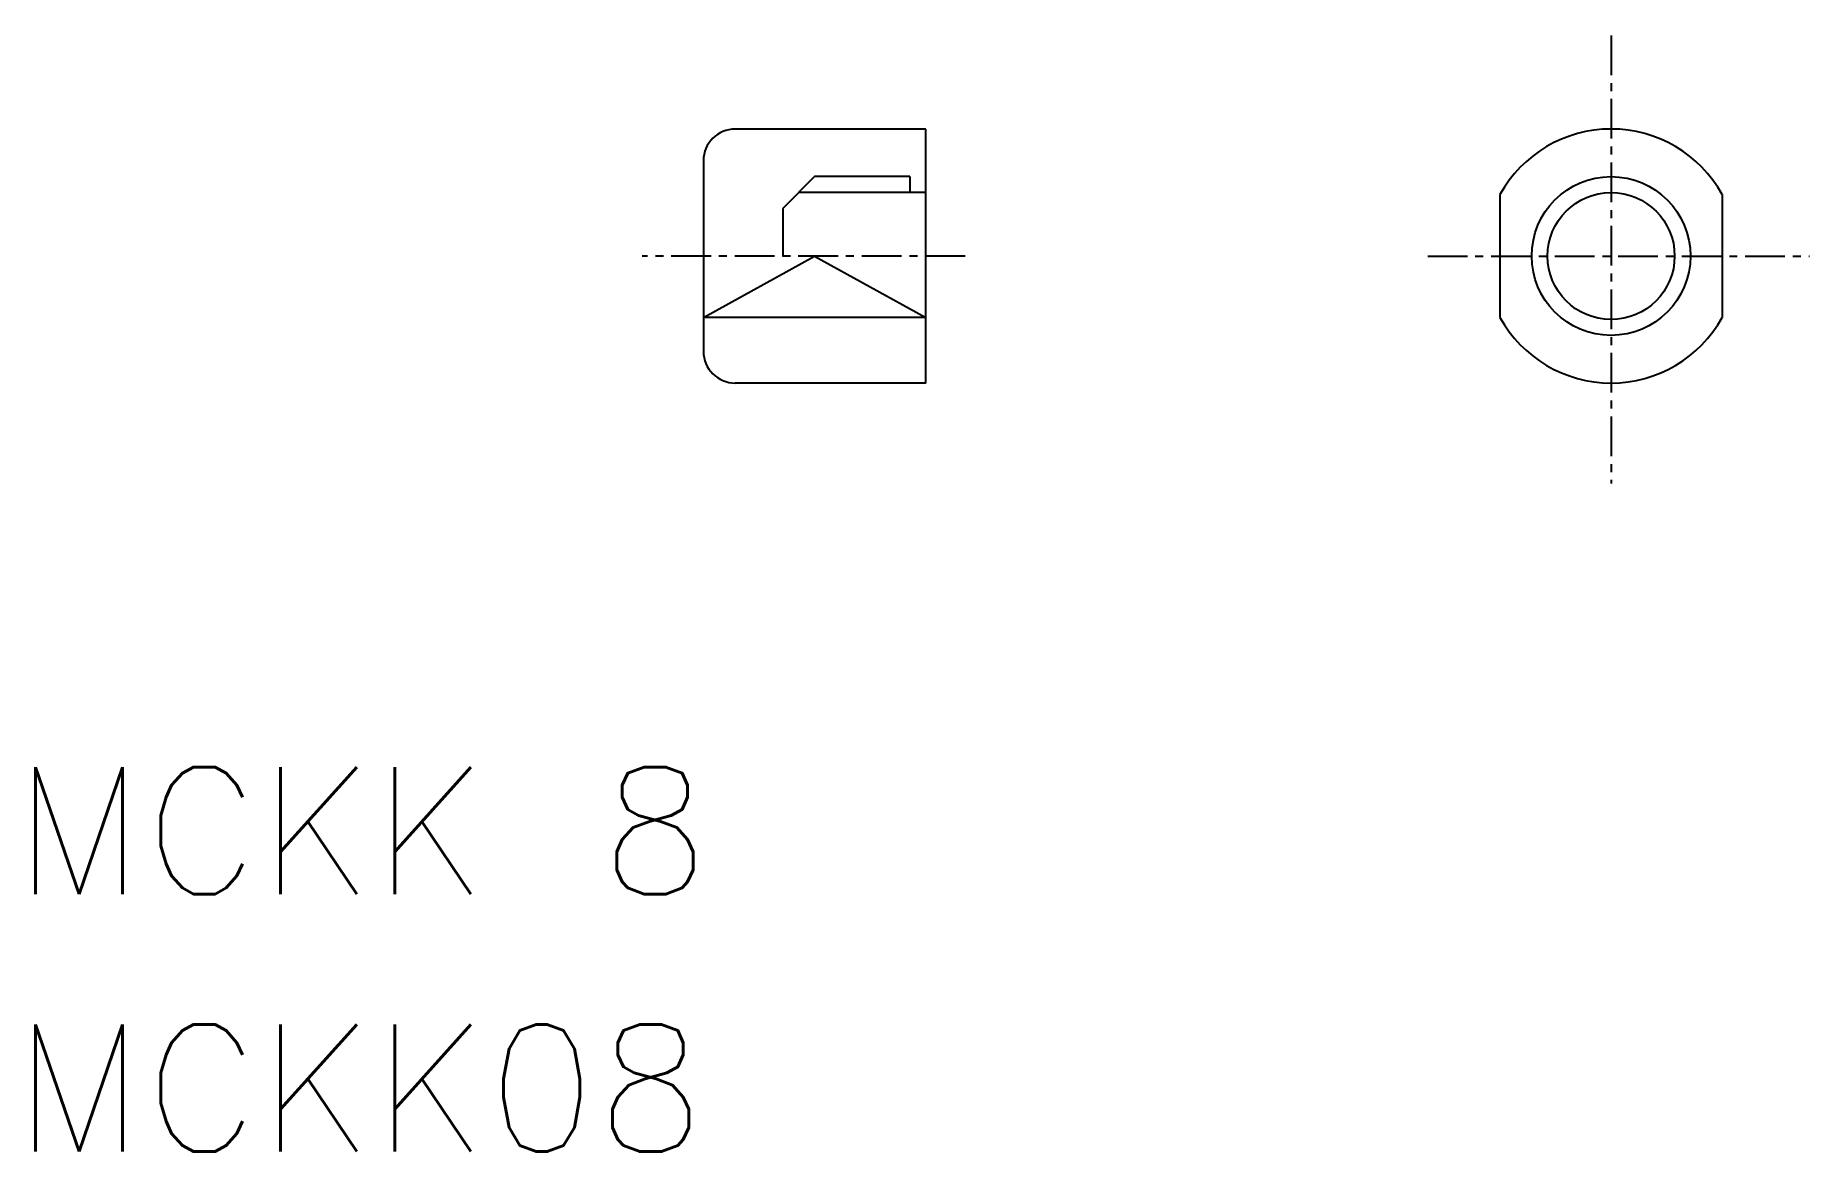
# Model space of a CAD drawing. Extents: x -124.1 to -68.2, y 1545.6 to 1580.7.
import ezdxf

# ---------------------------------------------------------------- set-up
doc = ezdxf.new("R2010")
doc.units = 0
doc.linetypes.add('CENTER', pattern=[2, 1.25, -0.25, 0.25, -0.25])
doc.layers.get('0').update_dxf_attribs({"linetype": 'CONTINUOUS'})
doc.layers.add('CENTER', color=1, linetype='CENTER')
doc.styles.get("Standard").update_dxf_attribs({"font": 'txt.shx', "bigfont": 'bigfont.shx'})

msp = doc.modelspace()

# ---------------------------------------------------------------- linework, layer by layer
at = {"linetype": 'CONTINUOUS'}
for p, q in [((-96.063, 1577.768), (-102.063, 1577.768)), ((-96.063, 1569.768), (-96.063, 1577.768)), ((-103.063, 1576.768), (-103.063, 1570.768)), ((-77.98, 1575.705), (-77.98, 1571.832)), ((-70.98, 1575.705), (-70.98, 1571.832)), ((-96.063, 1571.832), (-103.063, 1571.832)), ((-96.063, 1569.768), (-102.063, 1569.768))]:
    msp.add_line(p, q, dxfattribs=at)
at = {"color": 7, "linetype": 'CONTINUOUS'}
for p, q in [((-99.563, 1576.268), (-100.563, 1575.268)), ((-96.563, 1576.268), (-99.563, 1576.268)), ((-96.563, 1576.268), (-96.563, 1575.768)), ((-96.063, 1575.768), (-96.563, 1575.768)), ((-100.563, 1575.268), (-100.563, 1573.768))]:
    msp.add_line(p, q, dxfattribs=at)
at = {"color": 3, "linetype": 'CONTINUOUS'}
for p, q in [((-96.563, 1575.768), (-100.063, 1575.768)), ((-103.063, 1571.832), (-99.563, 1573.768)), ((-99.563, 1573.768), (-96.063, 1571.832))]:
    msp.add_line(p, q, dxfattribs=at)
msp.add_circle((-74.48, 1573.768), 2.5, dxfattribs=at)
at = {"linetype": 'CONTINUOUS'}
msp.add_circle((-74.48, 1573.768), 2, dxfattribs=at)
for centre, radius, start, end in [((-102.063, 1576.768), 1, 90, 180), ((-74.48, 1573.768), 4, 28.955, 151.045), ((-74.48, 1573.768), 4, 208.955, 331.045), ((-102.063, 1570.768), 1, 180, 270)]:
    msp.add_arc(centre, radius, start, end, dxfattribs=at)
at = {"layer": 'CENTER', "color": 1, "linetype": 'CENTER'}
for p, q in [((-74.48, 1580.715), (-74.48, 1566.606)), ((-94.825, 1573.768), (-104.994, 1573.768)), ((-80.256, 1573.768), (-68.232, 1573.768))]:
    msp.add_line(p, q, dxfattribs=at)

# ---------------------------------------------------------------- texts
for s, p in [('MCKK 8', (-124.783, 1553.672)), ('MCKK08', (-124.783, 1545.562))]:
    msp.add_text(s, height=4).set_placement(p)

doc.saveas('drawing.dxf')
